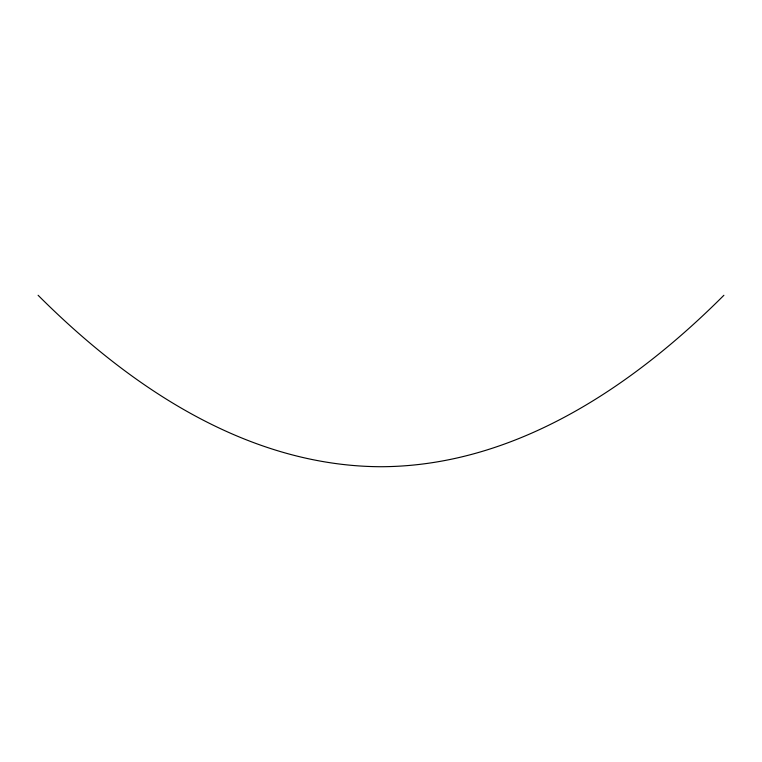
<?xml version="1.0" encoding="UTF-8"?>
<svg xmlns="http://www.w3.org/2000/svg" width="762" height="762" viewBox="0 0 762 762"><rect width="100%" height="100%" fill="white"/><g stroke="black" fill="none" stroke-linecap="round" stroke-linejoin="round"><path stroke-width="1.14" d="M723.9 295.275C632.565 386.648 514.798 466.211 381 466.725C247.202 466.211 129.435 386.648 38.1 295.275"/></g></svg>
